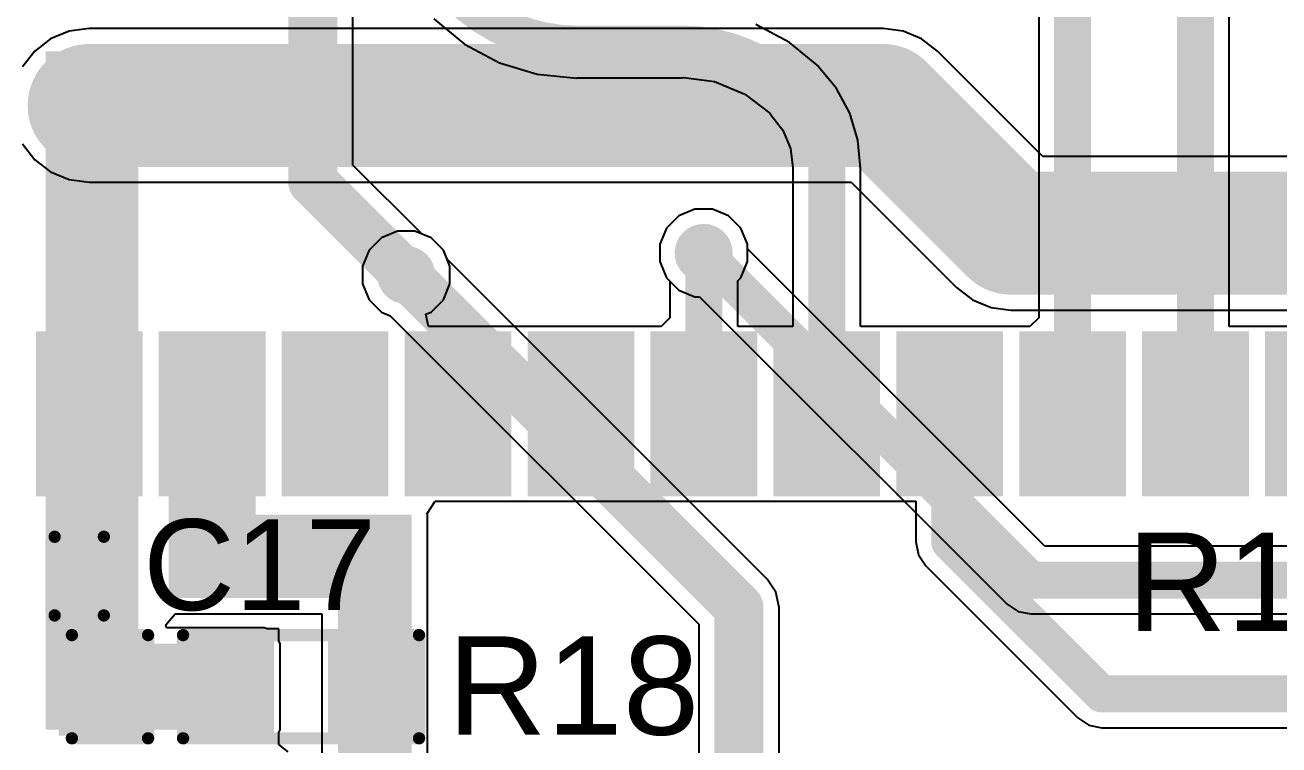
# Model space of a CAD drawing. Header units: millimetres. Extents: x -0.86 to 3.12, y -2.15 to 0.92.
# Drawn here: x 0.254 to 0.764, y -1.241 to -0.948 of the extents above; entities that cross this region are included whole.
import ezdxf

# ---------------------------------------------------------------- set-up
doc = ezdxf.new("R2010")
doc.units = ezdxf.units.MM
doc.header["$MEASUREMENT"] = 0
for name, color, linetype in [('BottomLayer', 5, 'Continuous'), ('Mechanical1', 6, 'Continuous'), ('Mechanical2', 216, 'Continuous'), ('TopLayer', 1, 'Continuous'), ('TopOverlay', 2, 'Continuous'), ('TopPaste', 8, 'Continuous'), ('TopSolder', 216, 'Continuous'), ('ViaHoleLayer', 16, 'Continuous')]:
    doc.layers.add(name, color=color, linetype=linetype)
doc.styles.add('Arial', font='', dxfattribs={"height": 0.2})
doc.styles.get('Arial').set_extended_font_data('Arial')

# ---------------------------------------------------------------- blocks, each defined once
blk = doc.blocks.new('38_SMD_M______12')
at = {"layer": 'TopLayer'}
for points in [[(-0.37402, 0.31732), (-0.31496, 0.31732), (-0.31496, 0.28189), (-0.37402, 0.28189)], [(-0.37402, 0.26732), (-0.31496, 0.26732), (-0.31496, 0.23189), (-0.37402, 0.23189)], [(-0.37402, 0.21732), (-0.31496, 0.21732), (-0.31496, 0.18189), (-0.37402, 0.18189)], [(-0.37402, 0.16732), (-0.31496, 0.16732), (-0.31496, 0.13189), (-0.37402, 0.13189)], [(-0.37402, 0.11732), (-0.31496, 0.11732), (-0.31496, 0.08189), (-0.37402, 0.08189)], [(-0.37402, 0.06732), (-0.31496, 0.06732), (-0.31496, 0.03189), (-0.37402, 0.03189)], [(-0.37402, 0.01732), (-0.31496, 0.01732), (-0.31496, -0.01811), (-0.37402, -0.01811)], [(-0.37402, -0.03268), (-0.31496, -0.03268), (-0.31496, -0.06811), (-0.37402, -0.06811)], [(-0.37402, -0.08268), (-0.31496, -0.08268), (-0.31496, -0.11811), (-0.37402, -0.11811)], [(-0.37402, -0.13268), (-0.31496, -0.13268), (-0.31496, -0.16811), (-0.37402, -0.16811)], [(-0.37402, -0.18268), (-0.31496, -0.18268), (-0.31496, -0.21811), (-0.37402, -0.21811)]]:
    blk.add_hatch(color=1, dxfattribs=at).paths.add_polyline_path(points)
at = {"layer": 'TopPaste'}
for points in [[(-0.37402, 0.31732), (-0.31496, 0.31732), (-0.31496, 0.28189), (-0.37402, 0.28189)], [(-0.37402, 0.26732), (-0.31496, 0.26732), (-0.31496, 0.23189), (-0.37402, 0.23189)], [(-0.37402, 0.21732), (-0.31496, 0.21732), (-0.31496, 0.18189), (-0.37402, 0.18189)], [(-0.37402, 0.16732), (-0.31496, 0.16732), (-0.31496, 0.13189), (-0.37402, 0.13189)], [(-0.37402, 0.11732), (-0.31496, 0.11732), (-0.31496, 0.08189), (-0.37402, 0.08189)], [(-0.37402, 0.06732), (-0.31496, 0.06732), (-0.31496, 0.03189), (-0.37402, 0.03189)], [(-0.37402, 0.01732), (-0.31496, 0.01732), (-0.31496, -0.01811), (-0.37402, -0.01811)], [(-0.37402, -0.03268), (-0.31496, -0.03268), (-0.31496, -0.06811), (-0.37402, -0.06811)], [(-0.37402, -0.08268), (-0.31496, -0.08268), (-0.31496, -0.11811), (-0.37402, -0.11811)], [(-0.37402, -0.13268), (-0.31496, -0.13268), (-0.31496, -0.16811), (-0.37402, -0.16811)], [(-0.37402, -0.18268), (-0.31496, -0.18268), (-0.31496, -0.21811), (-0.37402, -0.21811)]]:
    blk.add_hatch(color=8, dxfattribs=at).paths.add_polyline_path(points)
at = {"layer": 'TopSolder'}
for points in [[(-0.37802, 0.32132), (-0.31096, 0.32132), (-0.31096, 0.27789), (-0.37802, 0.27789)], [(-0.37802, 0.27132), (-0.31096, 0.27132), (-0.31096, 0.22789), (-0.37802, 0.22789)], [(-0.37802, 0.22132), (-0.31096, 0.22132), (-0.31096, 0.17789), (-0.37802, 0.17789)], [(-0.37802, 0.17132), (-0.31096, 0.17132), (-0.31096, 0.12789), (-0.37802, 0.12789)], [(-0.37802, 0.12132), (-0.31096, 0.12132), (-0.31096, 0.07789), (-0.37802, 0.07789)], [(-0.37802, 0.07132), (-0.31096, 0.07132), (-0.31096, 0.02789), (-0.37802, 0.02789)], [(-0.37802, 0.02132), (-0.31096, 0.02132), (-0.31096, -0.02211), (-0.37802, -0.02211)], [(-0.37802, -0.02868), (-0.31096, -0.02868), (-0.31096, -0.07211), (-0.37802, -0.07211)], [(-0.37802, -0.07868), (-0.31096, -0.07868), (-0.31096, -0.12211), (-0.37802, -0.12211)], [(-0.37802, -0.12868), (-0.31096, -0.12868), (-0.31096, -0.17211), (-0.37802, -0.17211)], [(-0.37802, -0.17868), (-0.31096, -0.17868), (-0.31096, -0.22211), (-0.37802, -0.22211)]]:
    blk.add_hatch(color=216, dxfattribs=at).paths.add_polyline_path(points)
blk = doc.blocks.new('C___0603_30')
at = {"layer": 'TopLayer'}
for points in [[(-0.015, 0.0175), (-0.015, -0.0175), (-0.045, -0.0175), (-0.045, 0.0175)], [(0.045, 0.0175), (0.045, -0.0175), (0.015, -0.0175), (0.015, 0.0175)]]:
    blk.add_hatch(color=1, dxfattribs=at).paths.add_polyline_path(points)
at = {"layer": 'TopPaste'}
for points in [[(-0.015, 0.0175), (-0.015, -0.0175), (-0.045, -0.0175), (-0.045, 0.0175)], [(0.045, 0.0175), (0.045, -0.0175), (0.015, -0.0175), (0.015, 0.0175)]]:
    blk.add_hatch(color=8, dxfattribs=at).paths.add_polyline_path(points)
at = {"layer": 'TopSolder'}
for points in [[(-0.01264, 0.01986), (-0.01264, -0.01986), (-0.04736, -0.01986), (-0.04736, 0.01986)], [(0.04736, 0.01986), (0.04736, -0.01986), (0.01264, -0.01986), (0.01264, 0.01986)]]:
    blk.add_hatch(color=216, dxfattribs=at).paths.add_polyline_path(points)
at = {"layer": 'TopOverlay', "const_width": 0.005}
for points in [[(-0.049, 0.021), (-0.018, 0.021)], [(-0.049, -0.021), (-0.049, 0.021)], [(0.018, 0.021), (0.049, 0.021)], [(0.049, -0.021), (0.049, 0.021)], [(-0.049, -0.021), (-0.018, -0.021)], [(0.018, -0.021), (0.049, -0.021)]]:
    blk.add_lwpolyline(points, dxfattribs=at)
at = {"layer": 'TopOverlay', "const_width": 0.0025}
for points in [[(-0.05025, 0.021, 1), (-0.04775, 0.021, 1)], [(-0.05025, 0.021, 1), (-0.04775, 0.021, 1)], [(-0.01925, 0.021, 1), (-0.01675, 0.021, 1)], [(0.01675, 0.021, 1), (0.01925, 0.021, 1)], [(0.04775, 0.021, 1), (0.05025, 0.021, 1)], [(0.04775, 0.021, 1), (0.05025, 0.021, 1)], [(-0.05025, -0.021, 1), (-0.04775, -0.021, 1)], [(-0.05025, -0.021, 1), (-0.04775, -0.021, 1)], [(-0.01925, -0.021, 1), (-0.01675, -0.021, 1)], [(0.01675, -0.021, 1), (0.01925, -0.021, 1)], [(0.04775, -0.021, 1), (0.05025, -0.021, 1)], [(0.04775, -0.021, 1), (0.05025, -0.021, 1)]]:
    blk.add_lwpolyline(points, format="xyb", close=True, dxfattribs=at)
blk = doc.blocks.new('R___0603_89')
at = {"layer": 'TopLayer'}
for points in [[(-0.015, 0.0175), (-0.015, -0.0175), (-0.045, -0.0175), (-0.045, 0.0175)], [(0.045, 0.0175), (0.045, -0.0175), (0.015, -0.0175), (0.015, 0.0175)]]:
    blk.add_hatch(color=1, dxfattribs=at).paths.add_polyline_path(points)
at = {"layer": 'TopPaste'}
for points in [[(-0.015, 0.0175), (-0.015, -0.0175), (-0.045, -0.0175), (-0.045, 0.0175)], [(0.045, 0.0175), (0.045, -0.0175), (0.015, -0.0175), (0.015, 0.0175)]]:
    blk.add_hatch(color=8, dxfattribs=at).paths.add_polyline_path(points)
at = {"layer": 'TopSolder'}
for points in [[(-0.011, 0.0215), (-0.011, -0.0215), (-0.049, -0.0215), (-0.049, 0.0215)], [(0.049, 0.0215), (0.049, -0.0215), (0.011, -0.0215), (0.011, 0.0215)]]:
    blk.add_hatch(color=216, dxfattribs=at).paths.add_polyline_path(points)
at = {"layer": 'TopOverlay', "const_width": 0.005}
for points in [[(-0.048, 0.021), (-0.048, -0.021)], [(0.048, 0.021), (-0.048, 0.021)], [(0.048, 0.021), (0.048, -0.021)], [(0.048, -0.021), (-0.048, -0.021)]]:
    blk.add_lwpolyline(points, dxfattribs=at)
at = {"layer": 'TopOverlay', "const_width": 0.0025}
for points in [[(-0.04925, 0.021, 1), (-0.04675, 0.021, 1)], [(-0.04925, 0.021, 1), (-0.04675, 0.021, 1)], [(0.04675, 0.021, 1), (0.04925, 0.021, 1)], [(0.04675, 0.021, 1), (0.04925, 0.021, 1)], [(-0.04925, -0.021, 1), (-0.04675, -0.021, 1)], [(-0.04925, -0.021, 1), (-0.04675, -0.021, 1)], [(0.04675, -0.021, 1), (0.04925, -0.021, 1)], [(0.04675, -0.021, 1), (0.04925, -0.021, 1)]]:
    blk.add_lwpolyline(points, format="xyb", close=True, dxfattribs=at)
blk = doc.blocks.new('C___0402_112')
at = {"layer": 'TopLayer'}
for points in [[(-0.0275, -0.0125), (-0.0275, 0.0125), (-0.0095, 0.0125), (-0.0095, -0.0125)], [(0.0095, -0.0125), (0.0095, 0.0125), (0.0275, 0.0125), (0.0275, -0.0125)]]:
    blk.add_hatch(color=1, dxfattribs=at).paths.add_polyline_path(points)
at = {"layer": 'TopPaste'}
for points in [[(-0.0275, -0.0125), (-0.0275, 0.0125), (-0.0095, 0.0125), (-0.0095, -0.0125)], [(0.0095, -0.0125), (0.0095, 0.0125), (0.0275, 0.0125), (0.0275, -0.0125)]]:
    blk.add_hatch(color=8, dxfattribs=at).paths.add_polyline_path(points)
at = {"layer": 'TopSolder'}
for points in [[(-0.02986, -0.01486), (-0.02986, 0.01486), (-0.00714, 0.01486), (-0.00714, -0.01486)], [(0.00714, -0.01486), (0.00714, 0.01486), (0.02986, 0.01486), (0.02986, -0.01486)]]:
    blk.add_hatch(color=216, dxfattribs=at).paths.add_polyline_path(points)
at = {"layer": 'TopOverlay', "const_width": 0.005}
for points in [[(-0.031, 0.016), (-0.011, 0.016)], [(-0.031, -0.016), (-0.031, 0.016)], [(0.011, 0.016), (0.031, 0.016)], [(0.031, -0.016), (0.031, 0.016)], [(-0.031, -0.016), (-0.011, -0.016)], [(0.011, -0.016), (0.031, -0.016)]]:
    blk.add_lwpolyline(points, dxfattribs=at)
at = {"layer": 'TopOverlay', "const_width": 0.0025}
for points in [[(-0.03225, 0.016, 1), (-0.02975, 0.016, 1)], [(-0.03225, 0.016, 1), (-0.02975, 0.016, 1)], [(-0.01225, 0.016, 1), (-0.00975, 0.016, 1)], [(0.00975, 0.016, 1), (0.01225, 0.016, 1)], [(0.02975, 0.016, 1), (0.03225, 0.016, 1)], [(0.02975, 0.016, 1), (0.03225, 0.016, 1)], [(-0.03225, -0.016, 1), (-0.02975, -0.016, 1)], [(-0.03225, -0.016, 1), (-0.02975, -0.016, 1)], [(-0.01225, -0.016, 1), (-0.00975, -0.016, 1)], [(0.00975, -0.016, 1), (0.01225, -0.016, 1)], [(0.02975, -0.016, 1), (0.03225, -0.016, 1)], [(0.02975, -0.016, 1), (0.03225, -0.016, 1)]]:
    blk.add_lwpolyline(points, format="xyb", close=True, dxfattribs=at)

msp = doc.modelspace()

# ---------------------------------------------------------------- hatches: boundary and pattern name
at = {"layer": 'BottomLayer'}
h = msp.add_hatch(color=5, dxfattribs=at)
edge = h.paths.add_edge_path()
edge.add_arc((0.28028, -0.98105), 0.01181, 0, 360)
h = msp.add_hatch(color=5, dxfattribs=at)
edge = h.paths.add_edge_path()
edge.add_arc((0.53028, -1.04105), 0.01181, 0, 360)
h = msp.add_hatch(color=5, dxfattribs=at)
edge = h.paths.add_edge_path()
edge.add_arc((0.40928, -1.05005), 0.01181, 0, 360)
at = {"layer": 'TopLayer'}
for points in [[(0.26262, -1.23505), (0.30028, -1.23505), (0.30028, -0.95905), (0.26262, -0.95905)], [(0.31262, -1.17255), (0.34806, -1.17255), (0.34806, -1.07701), (0.31262, -1.07701)], [(0.31262, -1.18142), (0.4115, -1.18142), (0.4115, -1.14761), (0.31262, -1.14761)], [(0.3815, -1.28905), (0.4115, -1.28905), (0.4115, -1.14761), (0.3815, -1.14761)], [(0.26262, -1.23505), (0.3515, -1.23505), (0.3515, -1.20005), (0.26262, -1.20005)]]:
    msp.add_hatch(color=1, dxfattribs=at).paths.add_polyline_path(points)
h = msp.add_hatch(color=1, dxfattribs=at)
edge = h.paths.add_edge_path()
edge.add_arc((0.28028, -0.98105), 0.01181, 0, 360)
h = msp.add_hatch(color=1, dxfattribs=at)
edge = h.paths.add_edge_path()
edge.add_arc((0.53028, -1.04105), 0.01181, 0, 360)
h = msp.add_hatch(color=1, dxfattribs=at)
edge = h.paths.add_edge_path()
edge.add_arc((0.40928, -1.05005), 0.01181, 0, 360)
at = {"layer": 'ViaHoleLayer'}
h = msp.add_hatch(color=16, dxfattribs=at)
edge = h.paths.add_edge_path()
edge.add_arc((0.28028, -0.98105), 0.00591, 0, 360)
h = msp.add_hatch(color=16, dxfattribs=at)
edge = h.paths.add_edge_path()
edge.add_arc((0.53028, -1.04105), 0.00591, 0, 360)
h = msp.add_hatch(color=16, dxfattribs=at)
edge = h.paths.add_edge_path()
edge.add_arc((0.40928, -1.05005), 0.00591, 0, 360)

# ---------------------------------------------------------------- linework, layer by layer
at = {"layer": 'BottomLayer'}
for p, q in [((0.27219, -0.95084), (0.26464, -0.95397)), ((0.28028, -0.94978), (0.27219, -0.95084)), ((0.60328, -0.94978), (0.28028, -0.94978)), ((0.60732, -0.95031), (0.60328, -0.94978)), ((0.60328, -0.94978), (0.60328, -0.94978)), ((0.61137, -0.95084), (0.60732, -0.95031)), ((0.61891, -0.95397), (0.61137, -0.95084)), ((0.26464, -0.95397), (0.25817, -0.95894)), ((0.62539, -0.95894), (0.61891, -0.95397)), ((0.25817, -0.95894), (0.2532, -0.96541)), ((0.66823, -1.00178), (0.62539, -0.95894)), ((0.2532, -0.99668), (0.25817, -1.00316)), ((0.25817, -1.00316), (0.26464, -1.00813)), ((0.96773, -1.00178), (0.66823, -1.00178)), ((0.26464, -1.00813), (0.27219, -1.01125)), ((0.27219, -1.01125), (0.28028, -1.01231)), ((0.28028, -1.01231), (0.59033, -1.01231)), ((0.59033, -1.01231), (0.63317, -1.05516)), ((0.52674, -1.02324), (0.52019, -1.02595)), ((0.53382, -1.02324), (0.52674, -1.02324)), ((0.54037, -1.02595), (0.53382, -1.02324)), ((0.52019, -1.02595), (0.51518, -1.03096)), ((0.54538, -1.03096), (0.54037, -1.02595)), ((0.39919, -1.03495), (0.39418, -1.03996)), ((0.40574, -1.03224), (0.39919, -1.03495)), ((0.41282, -1.03224), (0.40574, -1.03224)), ((0.41937, -1.03495), (0.41282, -1.03224)), ((0.42438, -1.03996), (0.41937, -1.03495)), ((0.51518, -1.03096), (0.51247, -1.0375)), ((0.54809, -1.0375), (0.54538, -1.03096)), ((0.39418, -1.03996), (0.39147, -1.0465)), ((0.42588, -1.04357), (0.42438, -1.03996)), ((0.51247, -1.0375), (0.51247, -1.04459)), ((0.54809, -1.03939), (0.54809, -1.0375)), ((0.66912, -1.16043), (0.54809, -1.03939)), ((0.55615, -1.17385), (0.42588, -1.04357)), ((0.51247, -1.04459), (0.51518, -1.05114)), ((0.39147, -1.0465), (0.39147, -1.05359)), ((0.39147, -1.05359), (0.39418, -1.06014)), ((0.51518, -1.05114), (0.52019, -1.05615)), ((0.63317, -1.05516), (0.63964, -1.06013)), ((0.39418, -1.06014), (0.39919, -1.06515)), ((0.52019, -1.05615), (0.52674, -1.05886)), ((0.52674, -1.05886), (0.52862, -1.05886)), ((0.52862, -1.05886), (0.65369, -1.18392)), ((0.63964, -1.06013), (0.64719, -1.06325)), ((0.39919, -1.06515), (0.4028, -1.06664)), ((0.64719, -1.06325), (0.65528, -1.06431)), ((0.65528, -1.06431), (0.65528, -1.06431)), ((0.65528, -1.06431), (0.999, -1.06431)), ((0.4028, -1.06664), (0.5283, -1.19214)), ((0.7756, -1.16043), (0.66912, -1.16043)), ((0.55969, -1.17914), (0.55615, -1.17385)), ((0.56093, -1.18538), (0.55969, -1.17914)), ((0.56093, -1.31028), (0.56093, -1.18538)), ((0.56093, -1.18538), (0.56093, -1.18538)), ((0.65369, -1.18392), (0.65816, -1.18691)), ((0.65816, -1.18691), (0.66342, -1.18796)), ((0.66342, -1.18796), (0.66342, -1.18796)), ((0.66342, -1.18796), (0.7756, -1.18796)), ((0.5283, -1.19214), (0.5283, -1.31215))]:
    msp.add_line(p, q, dxfattribs=at)
for points, const_width in [([(0.28028, -0.98105), (0.60328, -0.98105)], 0.05), ([(0.60328, -0.98105), (0.65528, -1.03305)], 0.05), ([(0.65528, -1.03305), (0.999, -1.03305)], 0.05), ([(0.53028, -1.04105), (0.66342, -1.17419)], 0.015), ([(0.40928, -1.05005), (0.54461, -1.18538)], 0.02), ([(0.66342, -1.17419), (0.7966, -1.17419)], 0.015), ([(0.54461, -1.33744), (0.54461, -1.18538)], 0.02)]:
    msp.add_lwpolyline(points, dxfattribs=dict(at, const_width=const_width))
for points, const_width in [([(0.26778, -0.98105, 1), (0.29278, -0.98105, 1)], 0.025), ([(0.59078, -0.98105, 1), (0.61578, -0.98105, 1)], 0.025), ([(0.59078, -0.98105, 1), (0.61578, -0.98105, 1)], 0.025), ([(0.64278, -1.03305, 1), (0.66778, -1.03305, 1)], 0.025), ([(0.64278, -1.03305, 1), (0.66778, -1.03305, 1)], 0.025), ([(0.52653, -1.04105, 1), (0.53403, -1.04105, 1)], 0.0075), ([(0.40428, -1.05005, 1), (0.41428, -1.05005, 1)], 0.01), ([(0.65967, -1.17419, 1), (0.66717, -1.17419, 1)], 0.0075), ([(0.65967, -1.17419, 1), (0.66717, -1.17419, 1)], 0.0075), ([(0.53961, -1.18538, 1), (0.54961, -1.18538, 1)], 0.01), ([(0.53961, -1.18538, 1), (0.54961, -1.18538, 1)], 0.01)]:
    msp.add_lwpolyline(points, format="xyb", close=True, dxfattribs=dict(at, const_width=const_width))
at = {"layer": 'Mechanical1', "const_width": 0.01}
msp.add_lwpolyline([(0.04081, 0.0156, -3.064051), (0.02964, -1.5299)], format="xyb", dxfattribs=at)
at = {"layer": 'Mechanical2', "const_width": 0.01}
msp.add_lwpolyline([(1.99867, 0.21567, -1.122171), (-0.01159, -1.51329)], format="xyb", dxfattribs=at)
at = {"layer": 'TopLayer'}
for p, q in [((0.38759, -1.00529), (0.38759, -0.71873)), ((0.74407, -1.07101), (0.74407, -0.73844)), ((0.66655, -0.75391), (0.66655, -1.06747)), ((0.42052, -0.94587), (0.43297, -0.95609)), ((0.56516, -0.95544), (0.55154, -0.94816)), ((0.43297, -0.95609), (0.44718, -0.96369)), ((0.57709, -0.96523), (0.56516, -0.95544)), ((0.44718, -0.96369), (0.46259, -0.96836)), ((0.46259, -0.96836), (0.47863, -0.96994)), ((0.57702, -0.9653), (0.57709, -0.96523)), ((0.58428, -0.97415), (0.57702, -0.9653)), ((0.47863, -0.96994), (0.47863, -0.96981)), ((0.47863, -0.96981), (0.52141, -0.96981)), ((0.52141, -0.96981), (0.52202, -0.96969)), ((0.52202, -0.96969), (0.53469, -0.97136)), ((0.53469, -0.97136), (0.54706, -0.97648)), ((0.58968, -0.98424), (0.58428, -0.97415)), ((0.54706, -0.97648), (0.5572, -0.98426)), ((0.5572, -0.98426), (0.55755, -0.98478)), ((0.593, -0.99519), (0.58968, -0.98424)), ((0.55755, -0.98478), (0.55762, -0.98483)), ((0.55762, -0.98483), (0.56247, -0.99115)), ((0.56247, -0.99115), (0.56555, -0.9986)), ((0.56555, -0.9986), (0.56659, -1.0065)), ((0.59412, -1.00658), (0.593, -0.99519)), ((0.41575, -1.03345), (0.38759, -1.00529)), ((0.56659, -1.0065), (0.56658, -1.00658)), ((0.56658, -1.00658), (0.56658, -1.07101)), ((0.59411, -1.07101), (0.59411, -1.00658)), ((0.59411, -1.00658), (0.59412, -1.00658)), ((0.52674, -1.02324), (0.52019, -1.02595)), ((0.53382, -1.02324), (0.52674, -1.02324)), ((0.54037, -1.02595), (0.53382, -1.02324)), ((0.52019, -1.02595), (0.51518, -1.03096)), ((0.54538, -1.03096), (0.54037, -1.02595)), ((0.41937, -1.03495), (0.41575, -1.03345)), ((0.42438, -1.03996), (0.41937, -1.03495)), ((0.51518, -1.03096), (0.51247, -1.0375)), ((0.54809, -1.0375), (0.54538, -1.03096)), ((0.42709, -1.0465), (0.42438, -1.03996)), ((0.51247, -1.0375), (0.51247, -1.04459)), ((0.54809, -1.04459), (0.54809, -1.0375)), ((0.51247, -1.04459), (0.51518, -1.05114)), ((0.54538, -1.05114), (0.54809, -1.04459)), ((0.42709, -1.05359), (0.42709, -1.0465)), ((0.42438, -1.06014), (0.42709, -1.05359)), ((0.51518, -1.05114), (0.51658, -1.05253)), ((0.51658, -1.05253), (0.51658, -1.06747)), ((0.54411, -1.05241), (0.54538, -1.05114)), ((0.54411, -1.07101), (0.54411, -1.05241)), ((0.41937, -1.06515), (0.42438, -1.06014)), ((0.41729, -1.06601), (0.41937, -1.06515)), ((0.41828, -1.07101), (0.41729, -1.06601)), ((0.45162, -1.07101), (0.41828, -1.07101)), ((0.45406, -1.07101), (0.45162, -1.07101)), ((0.45906, -1.07101), (0.45406, -1.07101)), ((0.50162, -1.07101), (0.45906, -1.07101)), ((0.50662, -1.07101), (0.50162, -1.07101)), ((0.51304, -1.07101), (0.50662, -1.07101)), ((0.51658, -1.06747), (0.51304, -1.07101)), ((0.55162, -1.07101), (0.54411, -1.07101)), ((0.55406, -1.07101), (0.55162, -1.07101)), ((0.55906, -1.07101), (0.55406, -1.07101)), ((0.56658, -1.07101), (0.55906, -1.07101)), ((0.60163, -1.07101), (0.59411, -1.07101)), ((0.60406, -1.07101), (0.60163, -1.07101)), ((0.60906, -1.07101), (0.60406, -1.07101)), ((0.65162, -1.07101), (0.60906, -1.07101)), ((0.65663, -1.07101), (0.65162, -1.07101)), ((0.66301, -1.07101), (0.65663, -1.07101)), ((0.66655, -1.06747), (0.66301, -1.07101)), ((0.75163, -1.07101), (0.74407, -1.07101)), ((0.75406, -1.07101), (0.75163, -1.07101)), ((0.75906, -1.07101), (0.75406, -1.07101)), ((0.76805, -1.07101), (0.75906, -1.07101)), ((0.41777, -1.14706), (0.42111, -1.14206)), ((0.42111, -1.14206), (0.45162, -1.14206)), ((0.45162, -1.14206), (0.45662, -1.14206)), ((0.45662, -1.14206), (0.45906, -1.14206)), ((0.45906, -1.14206), (0.50162, -1.14206)), ((0.50162, -1.14206), (0.50406, -1.14206)), ((0.50406, -1.14206), (0.50906, -1.14206)), ((0.50906, -1.14206), (0.55162, -1.14206)), ((0.55162, -1.14206), (0.55662, -1.14206)), ((0.55662, -1.14206), (0.55906, -1.14206)), ((0.55906, -1.14206), (0.60163, -1.14206)), ((0.60163, -1.14206), (0.60663, -1.14206)), ((0.60663, -1.14206), (0.60906, -1.14206)), ((0.60906, -1.14206), (0.61658, -1.14206)), ((0.61658, -1.14206), (0.61658, -1.15865)), ((0.41799, -1.14761), (0.41777, -1.14706)), ((0.41799, -1.28905), (0.41799, -1.14761)), ((0.61658, -1.15865), (0.61762, -1.16392)), ((0.61762, -1.16392), (0.62061, -1.16838)), ((0.62061, -1.16838), (0.68244, -1.23022)), ((0.31155, -1.19235), (0.31532, -1.18792)), ((0.31532, -1.18792), (0.375, -1.18792)), ((0.375, -1.18792), (0.375, -1.28905)), ((0.3115, -1.19254), (0.31155, -1.19235)), ((0.31181, -1.19355), (0.3115, -1.19254)), ((0.3515, -1.19355), (0.31181, -1.19355)), ((0.35269, -1.19405), (0.3515, -1.19355)), ((0.3575, -1.19405), (0.35269, -1.19405)), ((0.3575, -1.19885), (0.3575, -1.19405)), ((0.35799, -1.20005), (0.3575, -1.19885)), ((0.35799, -1.23505), (0.35799, -1.20005)), ((0.68244, -1.23022), (0.68691, -1.2332)), ((0.68691, -1.2332), (0.69218, -1.23425)), ((0.69218, -1.23425), (0.69218, -1.23425)), ((0.69218, -1.23425), (0.92469, -1.23425)), ((0.3575, -1.23624), (0.35799, -1.23505)), ((0.3575, -1.24105), (0.3575, -1.23624)), ((0.36126, -1.24405), (0.3575, -1.24105))]:
    msp.add_line(p, q, dxfattribs=at)
for points, const_width in [([(0.37128, -1.01205), (0.37128, -0.71197)], 0.02), ([(0.73031, -1.1065), (0.73031, -0.72708)], 0.015), ([(0.68031, -1.1065), (0.68031, -0.75391)], 0.015), ([(0.47863, -0.95605), (0.52141, -0.95605)], 0.015), ([(0.58034, -1.10653), (0.58034, -1.00658)], 0.015), ([(0.37128, -1.01205), (0.40928, -1.05005)], 0.02), ([(0.53028, -1.04105), (0.53028, -1.03905)], 0.015), ([(0.53028, -1.04105), (0.53034, -1.04111)], 0.015), ([(0.53034, -1.10653), (0.53034, -1.04111)], 0.015), ([(0.33034, -1.10653), (0.33071, -1.10616)], 0.02), ([(0.63034, -1.15865), (0.63034, -1.10654)], 0.015), ([(0.68031, -1.1065), (0.68034, -1.10653)], 0.015), ([(0.73031, -1.1065), (0.73034, -1.10653)], 0.015), ([(0.63034, -1.15865), (0.69218, -1.22049)], 0.015), ([(0.69218, -1.22049), (0.93611, -1.22049)], 0.015)]:
    msp.add_lwpolyline(points, dxfattribs=dict(at, const_width=const_width))
at = {"layer": 'TopLayer', "const_width": 0.015}
for points in [[(0.47863, -0.95605, -0.198912), (0.43034, -0.93605)], [(0.52141, -0.95605, -0.198912), (0.56728, -0.97505)], [(0.56728, -0.97505, -0.198912), (0.58034, -1.00658)]]:
    msp.add_lwpolyline(points, format="xyb", dxfattribs=at)
at = {"layer": 'TopLayer'}
for points, const_width in [([(0.47488, -0.95605, 1), (0.48238, -0.95605, 1)], 0.0075), ([(0.47488, -0.95605, 1), (0.48238, -0.95605, 1)], 0.0075), ([(0.51766, -0.95605, 1), (0.52516, -0.95605, 1)], 0.0075), ([(0.51766, -0.95605, 1), (0.52516, -0.95605, 1)], 0.0075), ([(0.56353, -0.97505, 1), (0.57103, -0.97505, 1)], 0.0075), ([(0.56353, -0.97505, 1), (0.57103, -0.97505, 1)], 0.0075), ([(0.57659, -1.00658, 1), (0.58409, -1.00658, 1)], 0.0075), ([(0.57659, -1.00658, 1), (0.58409, -1.00658, 1)], 0.0075), ([(0.36628, -1.01205, 1), (0.37628, -1.01205, 1)], 0.01), ([(0.36628, -1.01205, 1), (0.37628, -1.01205, 1)], 0.01), ([(0.52653, -1.03905, 1), (0.53403, -1.03905, 1)], 0.0075), ([(0.52653, -1.04105, 1), (0.53403, -1.04105, 1)], 0.0075), ([(0.52653, -1.04105, 1), (0.53403, -1.04105, 1)], 0.0075), ([(0.52659, -1.04111, 1), (0.53409, -1.04111, 1)], 0.0075), ([(0.52659, -1.04111, 1), (0.53409, -1.04111, 1)], 0.0075), ([(0.40428, -1.05005, 1), (0.41428, -1.05005, 1)], 0.01), ([(0.32534, -1.10653, 1), (0.33534, -1.10653, 1)], 0.01), ([(0.32571, -1.10616, 1), (0.33571, -1.10616, 1)], 0.01), ([(0.52659, -1.10653, 1), (0.53409, -1.10653, 1)], 0.0075), ([(0.57659, -1.10653, 1), (0.58409, -1.10653, 1)], 0.0075), ([(0.62659, -1.10654, 1), (0.63409, -1.10654, 1)], 0.0075), ([(0.67656, -1.1065, 1), (0.68406, -1.1065, 1)], 0.0075), ([(0.67656, -1.1065, 1), (0.68406, -1.1065, 1)], 0.0075), ([(0.67659, -1.10653, 1), (0.68409, -1.10653, 1)], 0.0075), ([(0.72656, -1.1065, 1), (0.73406, -1.1065, 1)], 0.0075), ([(0.72656, -1.1065, 1), (0.73406, -1.1065, 1)], 0.0075), ([(0.72659, -1.10653, 1), (0.73409, -1.10653, 1)], 0.0075), ([(0.62659, -1.15865, 1), (0.63409, -1.15865, 1)], 0.0075), ([(0.62659, -1.15865, 1), (0.63409, -1.15865, 1)], 0.0075), ([(0.68843, -1.22049, 1), (0.69593, -1.22049, 1)], 0.0075), ([(0.68843, -1.22049, 1), (0.69593, -1.22049, 1)], 0.0075)]:
    msp.add_lwpolyline(points, format="xyb", close=True, dxfattribs=dict(at, const_width=const_width))

# ---------------------------------------------------------------- block references
for name, p, rotation in [('38_SMD_M______12', (0.57995, -0.76205), 90), ('R___0603_89', (0.3665, -1.21755), 180)]:
    msp.add_blockref(name, p, dxfattribs=dict(rotation=rotation))
for name, p in [('C___0402_112', (0.25528, -1.17255)), ('C___0603_30', (0.25528, -1.21755))]:
    msp.add_blockref(name, p)

# ---------------------------------------------------------------- texts
at = {"layer": 'TopOverlay', "style": 'Arial'}
for s, height, p in [('C17', 0.037, (0.30225, -1.1864)), ('R19', 0.04, (0.70257, -1.19484)), ('R18', 0.04, (0.42598, -1.23709))]:
    msp.add_text(s, height=height, dxfattribs=at).set_placement(p)

doc.saveas('drawing.dxf')
